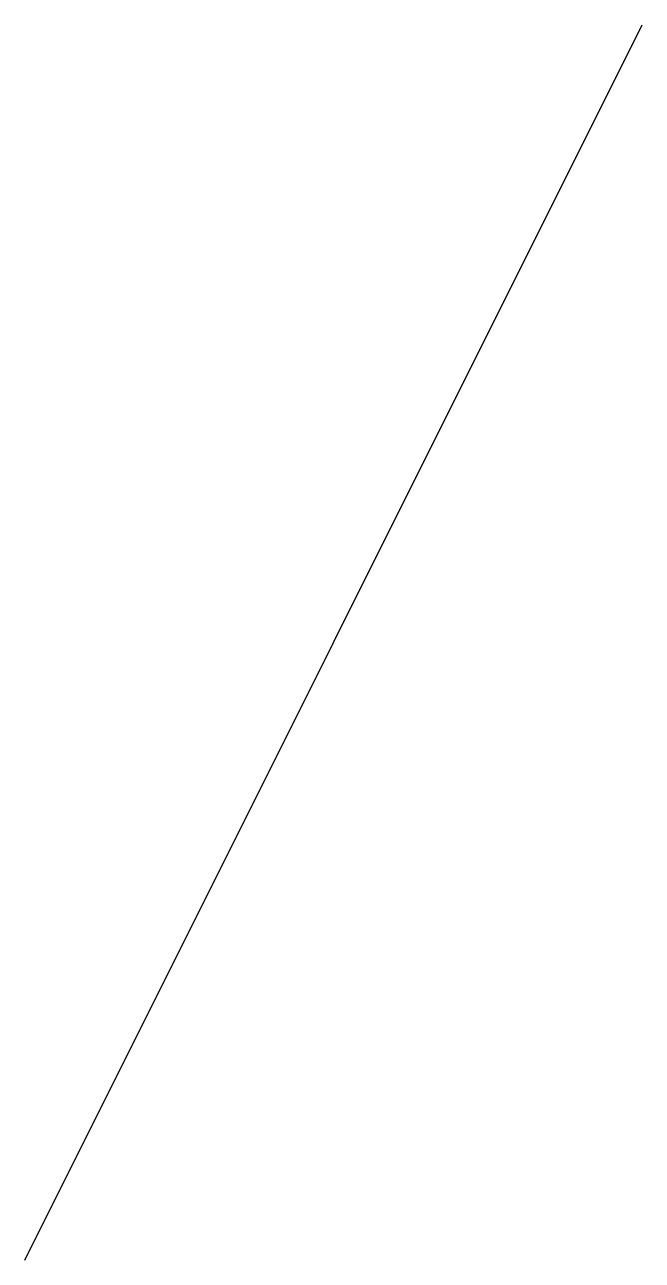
# Model space of a CAD drawing. Header units: millimetres. Extents: x 0 to 100, y 0 to 200.
import ezdxf

# ---------------------------------------------------------------- set-up
doc = ezdxf.new("R2010")
doc.units = ezdxf.units.MM
doc.layers.add('S7-FURNITURE', color=7, linetype='CONTINUOUS')

msp = doc.modelspace()

# ---------------------------------------------------------------- linework, layer by layer
at = {"layer": 'S7-FURNITURE'}
msp.add_line((0, 0), (100, 200), dxfattribs=at)

doc.saveas('drawing.dxf')
